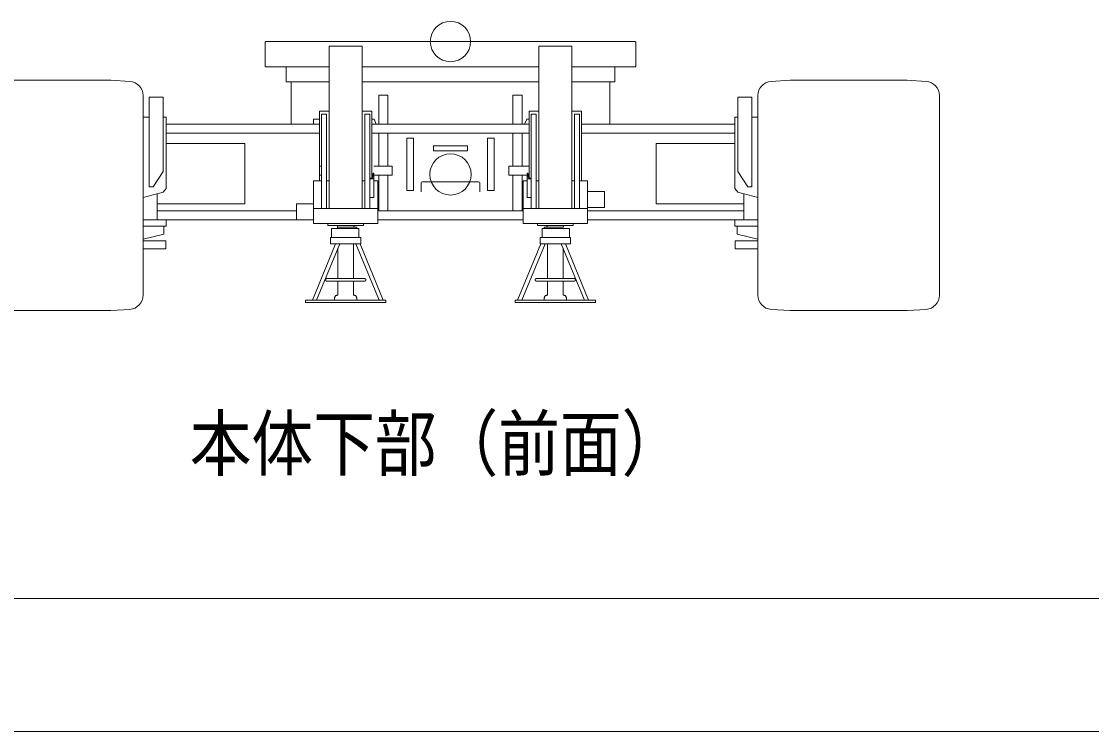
# Model space of a CAD drawing. Units: millimetres on the paper. Extents: x -420 to 420, y -297 to 297.
# Drawn here: x -89.7 to -1.2, y -297 to -238.3 of the extents above; entities that cross this region are included whole.
import ezdxf
from ezdxf.enums import TextEntityAlignment as Align

# ---------------------------------------------------------------- set-up
doc = ezdxf.new("R2010")
doc.units = ezdxf.units.MM
doc.layers.add('0-0_0', color=7, linetype='Continuous', lineweight=18)
doc.layers.add('0-1_1', color=7, linetype='Continuous', lineweight=18)
doc.styles.add('ＭＳ ゴシック', font='')
doc.styles.get('ＭＳ ゴシック').set_extended_font_data('MS Gothic')

msp = doc.modelspace()

# ---------------------------------------------------------------- linework, layer by layer
at = {"layer": '0-0_0'}
for p, q in [((-69.51, -240.012), (-69.51, -241.995)), ((-69.46, -239.962), (-38.927, -239.962)), ((-64.235, -253.762), (-64.235, -240.345)), ((-61.485, -253.762), (-61.485, -240.345)), ((-46.902, -253.762), (-46.902, -240.345)), ((-44.152, -253.762), (-44.152, -240.345)), ((-38.877, -240.012), (-38.877, -241.995)), ((-64.235, -242.045), (-69.486, -242.045)), ((-61.485, -242.045), (-46.902, -242.045)), ((-44.152, -242.045), (-38.901, -242.045)), ((-82.266, -243.162), (-91.949, -243.162)), ((-82.266, -243.162), (-80.704, -243.26)), ((-67.36, -246.795), (-67.36, -243.295)), ((-41.027, -246.795), (-41.027, -243.295)), ((-26.12, -243.162), (-27.683, -243.26)), ((-26.12, -243.162), (-16.438, -243.162)), ((-16.428, -243.162), (-14.871, -243.26)), ((-79.61, -244.424), (-79.61, -260.933)), ((-77.943, -244.545), (-79.11, -244.545)), ((-79.11, -251.962), (-79.11, -244.545)), ((-77.943, -250.712), (-77.943, -244.545)), ((-60.11, -246.795), (-60.11, -244.379)), ((-59.36, -244.379), (-60.11, -244.379)), ((-59.36, -246.795), (-59.36, -244.379)), ((-49.027, -246.795), (-49.027, -244.379)), ((-49.027, -244.379), (-48.277, -244.379)), ((-48.277, -246.795), (-48.277, -244.379)), ((-30.443, -244.545), (-29.277, -244.545)), ((-30.443, -250.712), (-30.443, -244.545)), ((-29.277, -251.962), (-29.277, -244.545)), ((-28.777, -244.424), (-28.777, -260.933)), ((-13.777, -244.424), (-13.777, -260.933)), ((-60.693, -251.254), (-60.693, -245.712)), ((-47.693, -251.254), (-47.693, -245.712)), ((-79.11, -246.212), (-79.61, -246.212)), ((-77.693, -246.212), (-77.943, -246.212)), ((-77.693, -246.212), (-77.693, -252.112)), ((-65.51, -246.795), (-65.51, -246.379)), ((-60.325, -246.795), (-60.514, -246.379)), ((-48.062, -246.795), (-47.873, -246.379)), ((-30.693, -246.212), (-30.443, -246.212)), ((-30.693, -246.212), (-30.693, -252.112)), ((-29.277, -246.212), (-28.777, -246.212)), ((-55.61, -248.57), (-52.777, -248.57)), ((-55.61, -248.57), (-55.61, -248.987)), ((-52.777, -248.57), (-52.777, -248.987)), ((-55.61, -248.987), (-52.777, -248.987)), ((-78.777, -251.962), (-77.943, -250.712)), ((-60.86, -251.254), (-60.693, -251.254)), ((-60.61, -250.925), (-60.61, -251.171)), ((-60.527, -250.842), (-60.527, -252.845)), ((-60.11, -251.012), (-60.11, -253.945)), ((-59.36, -251.012), (-59.36, -253.945)), ((-49.027, -251.012), (-49.027, -253.945)), ((-48.277, -251.012), (-48.277, -253.945)), ((-47.86, -250.842), (-47.86, -252.845)), ((-47.777, -250.925), (-47.777, -251.171)), ((-47.527, -251.254), (-47.693, -251.254)), ((-29.61, -251.962), (-30.443, -250.712)), ((-78.777, -251.962), (-79.11, -251.962)), ((-77.936, -252.424), (-77.693, -252.112)), ((-60.86, -251.313), (-60.527, -251.313)), ((-47.527, -251.313), (-47.86, -251.313)), ((-30.451, -252.424), (-30.693, -252.112)), ((-29.61, -251.962), (-29.277, -251.962)), ((-79.61, -252.849), (-77.936, -252.424)), ((-78.443, -252.795), (-78.443, -254.695)), ((-60.86, -252.845), (-60.527, -252.845)), ((-47.527, -252.845), (-47.86, -252.845)), ((-42.86, -252.345), (-41.46, -252.345)), ((-41.46, -253.679), (-41.46, -252.345)), ((-28.777, -252.849), (-30.451, -252.424)), ((-29.943, -252.795), (-29.943, -254.695)), ((-66.927, -254.695), (-66.927, -253.362)), ((-65.527, -253.362), (-66.927, -253.362)), ((-42.86, -253.679), (-41.46, -253.679)), ((-77.893, -255.229), (-77.893, -255.895)), ((-64.027, -255.412), (-61.777, -255.412)), ((-64.027, -255.412), (-64.027, -256.145)), ((-63.527, -255.312), (-61.927, -255.312)), ((-61.927, -255.312), (-61.927, -255.412)), ((-61.777, -255.412), (-61.777, -256.145)), ((-44.36, -255.412), (-46.61, -255.412)), ((-46.61, -255.412), (-46.61, -256.145)), ((-46.46, -255.312), (-46.46, -255.412)), ((-44.86, -255.312), (-46.46, -255.312)), ((-44.36, -255.412), (-44.36, -256.145)), ((-30.493, -255.229), (-30.493, -255.895)), ((-79.61, -256.288), (-77.893, -255.895)), ((-79.61, -256.446), (-77.735, -256.446)), ((-77.735, -256.446), (-77.735, -257.096)), ((-64.11, -256.145), (-61.61, -256.145)), ((-64.11, -256.679), (-64.11, -256.145)), ((-61.61, -256.679), (-61.61, -256.145)), ((-44.277, -256.145), (-46.777, -256.145)), ((-46.777, -256.679), (-46.777, -256.145)), ((-44.277, -256.679), (-44.277, -256.145)), ((-30.652, -256.446), (-30.652, -257.096)), ((-30.502, -256.446), (-30.652, -256.446)), ((-30.502, -256.446), (-28.777, -256.446)), ((-28.777, -256.288), (-30.493, -255.895)), ((-79.61, -257.096), (-77.735, -257.096)), ((-65.607, -261.329), (-63.696, -256.679)), ((-65.262, -261.329), (-63.351, -256.679)), ((-64.11, -256.679), (-61.61, -256.679)), ((-63.498, -259.554), (-63.498, -257.037)), ((-62.222, -259.554), (-62.222, -256.679)), ((-60.101, -261.329), (-62.029, -256.679)), ((-59.747, -261.329), (-61.658, -256.679)), ((-48.64, -261.329), (-46.729, -256.679)), ((-48.286, -261.329), (-46.357, -256.679)), ((-44.277, -256.679), (-46.777, -256.679)), ((-46.165, -259.554), (-46.165, -256.679)), ((-43.125, -261.329), (-45.036, -256.679)), ((-44.889, -259.554), (-44.889, -257.037)), ((-42.779, -261.329), (-44.69, -256.679)), ((-28.777, -257.096), (-30.652, -257.096)), ((-64.423, -259.554), (-61.297, -259.554)), ((-64.423, -259.77), (-61.297, -259.77)), ((-63.498, -260.912), (-63.498, -259.77)), ((-62.222, -260.912), (-62.222, -259.77)), ((-43.964, -259.554), (-47.089, -259.554)), ((-43.964, -259.77), (-47.089, -259.77)), ((-46.165, -260.912), (-46.165, -259.77)), ((-44.889, -260.912), (-44.889, -259.77)), ((-66.193, -261.329), (-59.527, -261.329)), ((-66.193, -261.329), (-66.193, -261.529)), ((-66.193, -261.529), (-59.527, -261.529)), ((-63.792, -261.284), (-63.793, -261.329)), ((-61.928, -261.284), (-61.927, -261.329)), ((-59.527, -261.329), (-59.527, -261.529)), ((-42.193, -261.329), (-48.86, -261.329)), ((-48.86, -261.329), (-48.86, -261.529)), ((-42.193, -261.529), (-48.86, -261.529)), ((-46.459, -261.284), (-46.46, -261.329)), ((-44.595, -261.284), (-44.594, -261.329)), ((-42.193, -261.329), (-42.193, -261.529)), ((-82.266, -262.195), (-91.949, -262.195)), ((-82.266, -262.195), (-80.704, -262.098)), ((-26.12, -262.195), (-27.683, -262.098)), ((-26.12, -262.195), (-16.438, -262.195)), ((-16.428, -262.195), (-14.871, -262.098))]:
    msp.add_line(p, q, dxfattribs=at)
at = {"layer": '0-0_0', "color": 6}
for p, q in [((-61.485, -240.345), (-64.235, -240.345)), ((-46.902, -240.345), (-44.152, -240.345)), ((-65.027, -245.712), (-65.027, -251.462)), ((-64.235, -245.712), (-65.027, -245.712)), ((-64.86, -245.962), (-64.86, -253.762)), ((-64.443, -245.962), (-64.86, -245.962)), ((-64.443, -245.962), (-64.443, -253.762)), ((-60.86, -245.712), (-61.485, -245.712)), ((-61.277, -245.962), (-61.277, -253.762)), ((-60.86, -245.962), (-61.277, -245.962)), ((-60.693, -245.712), (-60.86, -245.712)), ((-60.86, -245.962), (-60.86, -253.762)), ((-47.693, -245.712), (-47.527, -245.712)), ((-47.527, -245.712), (-46.902, -245.712)), ((-47.527, -245.962), (-47.527, -253.762)), ((-47.527, -245.962), (-47.11, -245.962)), ((-47.11, -245.962), (-47.11, -253.762)), ((-44.152, -245.712), (-43.36, -245.712)), ((-43.943, -245.962), (-43.943, -253.762)), ((-43.943, -245.962), (-43.527, -245.962)), ((-43.527, -245.962), (-43.527, -253.762)), ((-43.36, -245.712), (-43.36, -251.462)), ((-71.193, -248.387), (-77.693, -248.387)), ((-71.193, -248.387), (-71.193, -253.387)), ((-37.193, -248.387), (-30.693, -248.387)), ((-65.527, -255.012), (-65.527, -251.462)), ((-64.86, -251.462), (-65.527, -251.462)), ((-64.235, -251.462), (-64.443, -251.462)), ((-61.277, -251.462), (-61.485, -251.462)), ((-60.193, -251.462), (-60.539, -251.462)), ((-60.193, -255.012), (-60.193, -251.462)), ((-48.193, -255.012), (-48.193, -251.462)), ((-48.193, -251.462), (-47.848, -251.462)), ((-47.11, -251.462), (-46.902, -251.462)), ((-44.152, -251.462), (-43.943, -251.462)), ((-43.527, -251.462), (-42.86, -251.462)), ((-42.86, -255.012), (-42.86, -251.462)), ((-71.193, -253.387), (-78.443, -253.387)), ((-60.193, -253.762), (-65.527, -253.762)), ((-48.193, -253.762), (-42.86, -253.762)), ((-60.193, -255.012), (-65.527, -255.012)), ((-64.343, -255.179), (-64.343, -255.012)), ((-63.527, -255.179), (-64.343, -255.179)), ((-62.193, -255.179), (-63.527, -255.179)), ((-63.527, -255.412), (-63.527, -255.262)), ((-61.377, -255.179), (-62.193, -255.179)), ((-62.193, -255.312), (-62.193, -255.262)), ((-61.377, -255.179), (-61.377, -255.012)), ((-48.193, -255.012), (-42.86, -255.012)), ((-47.01, -255.179), (-47.01, -255.012)), ((-47.01, -255.179), (-46.193, -255.179)), ((-46.193, -255.179), (-44.86, -255.179)), ((-46.193, -255.312), (-46.193, -255.262)), ((-44.86, -255.179), (-44.043, -255.179)), ((-44.86, -255.312), (-44.86, -255.262)), ((-44.043, -255.179), (-44.043, -255.012))]:
    msp.add_line(p, q, dxfattribs=at)
at = {"layer": '0-0_0', "color": 3}
for p, q in [((-40.61, -242.045), (-40.61, -243.295)), ((-61.485, -243.295), (-46.902, -243.295)), ((-44.152, -243.295), (-40.61, -243.295)), ((-57.26, -247.945), (-57.793, -247.945)), ((-57.793, -247.945), (-57.793, -252.279)), ((-57.26, -247.945), (-57.26, -252.279)), ((-51.127, -247.945), (-51.127, -252.279)), ((-51.127, -247.945), (-50.593, -247.945)), ((-50.593, -247.945), (-50.593, -252.279)), ((-56.61, -252.395), (-56.61, -251.65)), ((-56.522, -251.562), (-51.865, -251.562)), ((-51.777, -252.395), (-51.777, -251.65)), ((-57.26, -252.279), (-57.793, -252.279)), ((-51.127, -252.279), (-50.593, -252.279)), ((-79.61, -254.695), (-65.527, -254.695)), ((-78.443, -253.945), (-66.927, -253.945)), ((-60.193, -253.945), (-48.193, -253.945)), ((-60.193, -254.695), (-48.193, -254.695)), ((-42.86, -253.945), (-29.943, -253.945)), ((-42.86, -254.695), (-28.777, -254.695))]:
    msp.add_line(p, q, dxfattribs=at)
at = {"layer": '0-0_0', "color": 4}
for p, q in [((-77.693, -246.795), (-65.027, -246.795)), ((-65.027, -246.379), (-65.51, -246.379)), ((-60.514, -246.379), (-60.693, -246.379)), ((-60.693, -246.795), (-47.693, -246.795)), ((-47.873, -246.379), (-47.693, -246.379)), ((-43.36, -246.795), (-30.693, -246.795)), ((-77.693, -247.545), (-65.027, -247.545)), ((-60.693, -247.545), (-47.693, -247.545)), ((-60.11, -250.262), (-60.11, -247.545)), ((-59.36, -250.262), (-59.36, -247.545)), ((-49.027, -250.262), (-49.027, -247.545)), ((-48.277, -250.262), (-48.277, -247.545)), ((-43.36, -247.545), (-30.693, -247.545)), ((-64.86, -250.262), (-65.027, -250.262)), ((-59.027, -250.262), (-60.527, -250.262)), ((-59.027, -250.262), (-59.027, -251.012)), ((-49.36, -250.262), (-49.36, -251.012)), ((-49.36, -250.262), (-47.693, -250.262)), ((-64.86, -251.012), (-65.027, -251.012)), ((-59.027, -251.012), (-60.474, -251.012)), ((-49.36, -251.012), (-47.86, -251.012))]:
    msp.add_line(p, q, dxfattribs=at)
at = {"layer": '0-0_0', "color": 3}
msp.add_lwpolyline([(-67.777, -242.045), (-67.777, -243.295), (-64.235, -243.295)], dxfattribs=at)
at = {"layer": '0-0_0', "color": 6}
msp.add_lwpolyline([(-37.193, -248.387), (-37.193, -253.387), (-29.943, -253.387)], dxfattribs=at)
at = {"layer": '0-0_0'}
for points in [[(-77.693, -254.695), (-77.693, -255.229), (-79.61, -255.229)], [(-30.693, -254.695), (-30.693, -255.229), (-28.777, -255.229)]]:
    msp.add_lwpolyline(points, dxfattribs=at)
msp.add_circle((-54.193, -239.962), 1.667, dxfattribs=at)
at = {"layer": '0-0_0', "color": 3}
msp.add_circle((-54.193, -250.945), 1.706, dxfattribs=at)
at = {"layer": '0-0_0'}
for centre, radius, start, end in [((-69.46, -240.012), 0.05, 90, 180), ((-38.927, -240.012), 0.05, 0, 90), ((-69.46, -241.995), 0.05, 180, 270), ((-38.927, -241.995), 0.05, 270, 0), ((-80.777, -244.424), 1.167, 0, 86.42366), ((-27.61, -244.424), 1.167, 93.57634, 180), ((-16.438, -243.329), 0.167, 86.42366, 90.00001), ((-14.943, -244.424), 1.167, 0, 86.42366), ((-60.693, -251.171), 0.0833, 270, 0), ((-60.527, -250.925), 0.0833, 90, 180.00001), ((-47.86, -250.925), 0.0833, 359.99999, 90), ((-47.693, -251.171), 0.0833, 180, 270), ((-75.943, -252.795), 2.5, 174.35588, 180.00001), ((-32.443, -252.795), 2.5, 359.99999, 5.64412), ((-64.423, -259.662), 0.108, 168.75002, 180.00002), ((-64.423, -259.662), 0.108, 180.00004, 191.25004), ((-64.423, -259.662), 0.108, 157.49999, 168.74999), ((-64.423, -259.662), 0.108, 191.25007, 202.50007), ((-64.423, -259.662), 0.108, 146.24998, 157.49998), ((-64.423, -259.662), 0.108, 202.50008, 213.75008), ((-64.423, -259.662), 0.108, 134.99997, 146.24997), ((-64.423, -259.662), 0.108, 213.75009, 225.00009), ((-64.423, -259.662), 0.108, 123.74997, 134.99997), ((-64.423, -259.662), 0.108, 225.00009, 236.25009), ((-64.423, -259.662), 0.108, 112.49998, 123.74998), ((-64.423, -259.662), 0.108, 236.25008, 247.50008), ((-64.423, -259.662), 0.108, 101.24999, 112.49999), ((-64.423, -259.662), 0.108, 247.50007, 258.75007), ((-64.423, -259.662), 0.108, 90.00002, 101.25002), ((-64.423, -259.662), 0.108, 258.75004, 270.00004), ((-61.297, -259.662), 0.108, 78.75002, 90.00002), ((-61.297, -259.662), 0.108, 270.00004, 281.25004), ((-61.297, -259.662), 0.108, 67.49999, 78.74999), ((-61.297, -259.662), 0.108, 281.25007, 292.50007), ((-61.297, -259.662), 0.108, 56.24997, 67.49997), ((-61.297, -259.662), 0.108, 292.50009, 303.75009), ((-61.297, -259.662), 0.108, 44.99996, 56.24996), ((-61.297, -259.662), 0.108, 303.7501, 315.0001), ((-61.297, -259.662), 0.108, 33.74996, 44.99996), ((-61.297, -259.662), 0.108, 315.0001, 326.2501), ((-61.297, -259.662), 0.108, 22.49997, 33.74997), ((-61.297, -259.662), 0.108, 326.25009, 337.50009), ((-61.297, -259.662), 0.108, 11.24999, 22.49999), ((-61.297, -259.662), 0.108, 337.50007, 348.75007), ((-61.297, -259.662), 0.108, 0.00002, 11.25002), ((-61.297, -259.662), 0.108, 348.75004, 0.00004), ((-47.089, -259.662), 0.108, 168.74998, 179.99998), ((-47.089, -259.662), 0.108, 179.99996, 191.24996), ((-47.089, -259.662), 0.108, 157.50001, 168.75001), ((-47.089, -259.662), 0.108, 191.24993, 202.49993), ((-47.089, -259.662), 0.108, 146.25003, 157.50003), ((-47.089, -259.662), 0.108, 202.49991, 213.74991), ((-47.089, -259.662), 0.108, 135.00004, 146.25004), ((-47.089, -259.662), 0.108, 213.7499, 224.9999), ((-47.089, -259.662), 0.108, 123.75004, 135.00004), ((-47.089, -259.662), 0.108, 224.9999, 236.2499), ((-47.089, -259.662), 0.108, 112.50003, 123.75003), ((-47.089, -259.662), 0.108, 236.24991, 247.49991), ((-47.089, -259.662), 0.108, 101.25001, 112.50001), ((-47.089, -259.662), 0.108, 247.49993, 258.74993), ((-47.089, -259.662), 0.108, 89.99998, 101.24998), ((-47.089, -259.662), 0.108, 258.74996, 269.99996), ((-43.964, -259.662), 0.108, 78.74998, 89.99998), ((-43.964, -259.662), 0.108, 269.99996, 281.24996), ((-43.964, -259.662), 0.108, 67.50001, 78.75001), ((-43.964, -259.662), 0.108, 281.24993, 292.49993), ((-43.964, -259.662), 0.108, 56.25002, 67.50002), ((-43.964, -259.662), 0.108, 292.49992, 303.74992), ((-43.964, -259.662), 0.108, 45.00003, 56.25003), ((-43.964, -259.662), 0.108, 303.74991, 314.99991), ((-43.964, -259.662), 0.108, 33.75003, 45.00003), ((-43.964, -259.662), 0.108, 314.99991, 326.24991), ((-43.964, -259.662), 0.108, 22.50002, 33.75002), ((-43.964, -259.662), 0.108, 326.24992, 337.49992), ((-43.964, -259.662), 0.108, 11.25001, 22.50001), ((-43.964, -259.662), 0.108, 337.49993, 348.74993), ((-43.964, -259.662), 0.108, 359.99998, 11.24998), ((-43.964, -259.662), 0.108, 348.74996, 359.99996), ((-80.777, -260.933), 1.167, 273.57633, 360), ((-63.519, -261.157), 0.245, 127.05372, 147.93425), ((-63.525, -261.154), 0.239, 105.01942, 126.46979), ((-63.501, -261.244), 0.332, 89.46566, 104.86453), ((-62.219, -261.244), 0.332, 75.13553, 90.5344), ((-62.195, -261.154), 0.239, 53.53027, 74.98064), ((-62.201, -261.157), 0.245, 32.06581, 52.94633), ((-46.186, -261.157), 0.245, 127.05367, 147.93419), ((-46.191, -261.154), 0.239, 105.01936, 126.46973), ((-46.168, -261.244), 0.332, 89.4656, 104.86447), ((-44.885, -261.244), 0.332, 75.13547, 90.53434), ((-44.862, -261.154), 0.239, 53.53021, 74.98058), ((-44.868, -261.157), 0.245, 32.06575, 52.94628), ((-27.61, -260.933), 1.167, 180, 266.42367), ((-14.943, -260.933), 1.167, 273.57633, 360), ((-62.965, -261.316), 0.827, 171.63222, 177.81748), ((-63.24, -261.274), 0.55, 162.42802, 171.73952), ((-63.429, -261.213), 0.351, 148.01715, 162.57871), ((-62.292, -261.213), 0.351, 17.42135, 31.98291), ((-62.48, -261.274), 0.55, 8.26054, 17.57204), ((-62.755, -261.316), 0.827, 2.18258, 8.36784), ((-45.632, -261.316), 0.827, 171.63216, 177.81742), ((-45.907, -261.274), 0.55, 162.42796, 171.73946), ((-46.095, -261.213), 0.351, 148.01709, 162.57865), ((-44.958, -261.213), 0.351, 17.42129, 31.98285), ((-45.147, -261.274), 0.55, 8.26048, 17.57198), ((-45.422, -261.316), 0.827, 2.18252, 8.36778), ((-16.438, -262.029), 0.167, 270, 273.57633)]:
    msp.add_arc(centre, radius, start, end, dxfattribs=at)
at = {"layer": '0-0_0', "color": 3}
for centre, start, end in [((-56.522, -251.65), 90, 180), ((-51.865, -251.65), 0, 90)]:
    msp.add_arc(centre, 0.0883, start, end, dxfattribs=at)
at = {"layer": '0-0_0', "color": 6}
for centre, start, end in [((-63.61, -255.262), 0, 90), ((-62.11, -255.262), 89.99999, 180.00001), ((-46.277, -255.262), 359.99999, 90.00001), ((-44.777, -255.262), 90, 180)]:
    msp.add_arc(centre, 0.0833, start, end, dxfattribs=at)
at = {"layer": '0-1_1'}
for p, q in [((-411.5, -286), (411.5, -286)), ((-420.5, -297), (420.5, -297))]:
    msp.add_line(p, q, dxfattribs=at)

# ---------------------------------------------------------------- texts
at = {"layer": '0-0_0', "style": 'ＭＳ ゴシック', "width": 0.85}
msp.add_text('本体下部（前面）', height=4.399, dxfattribs=at).set_placement((-75.748, -276.701), align=Align.BOTTOM_LEFT)

doc.saveas('drawing.dxf')
